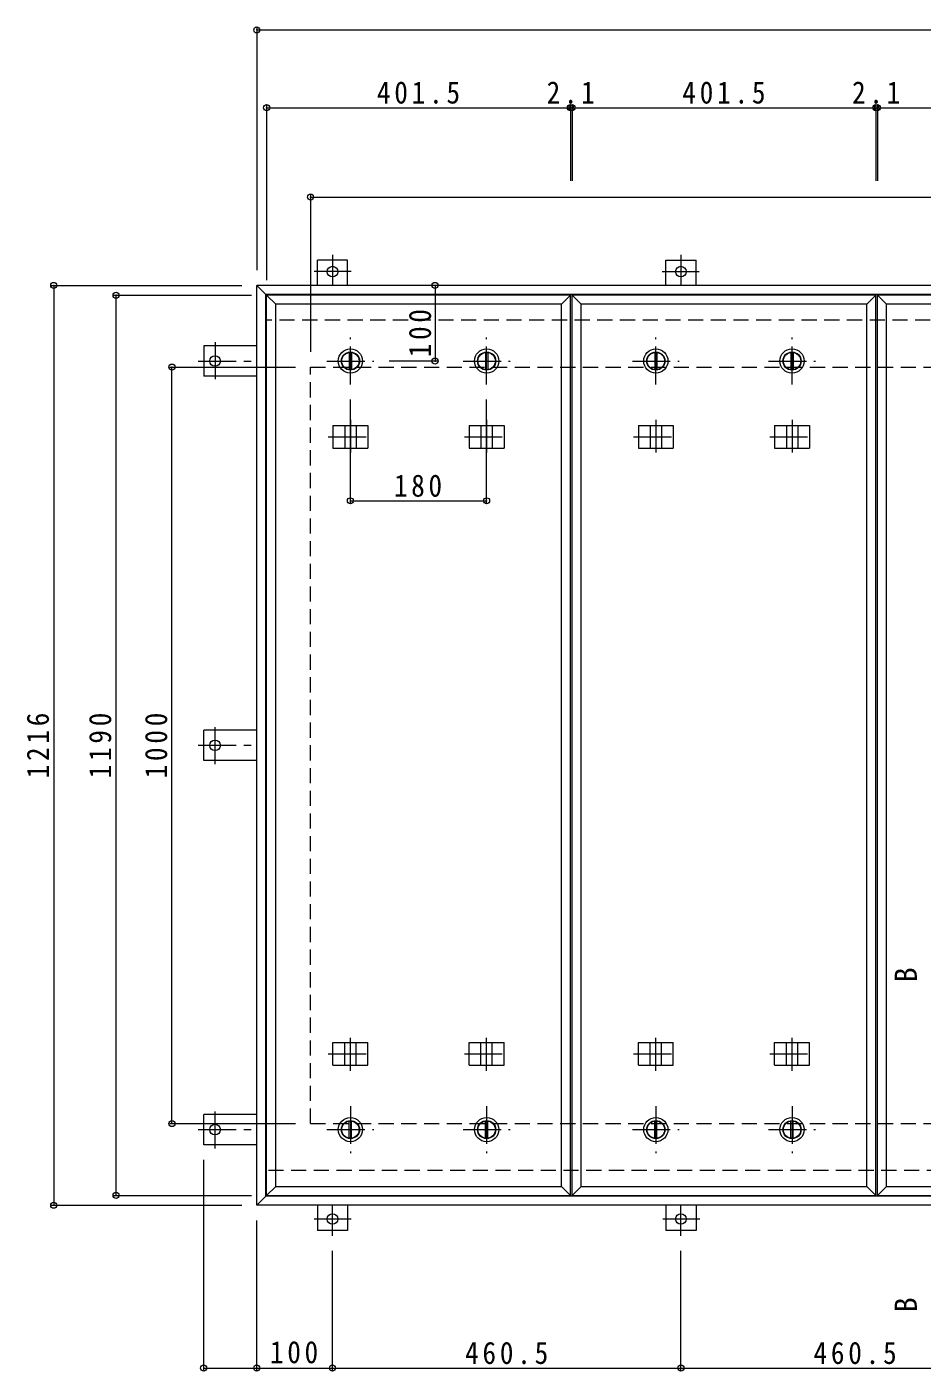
# Model space of a CAD drawing. Units: millimetres at full size, sheet at 1:10. Extents: x -2686 to 2789, y -1962 to 1831.
# Drawn here: x -2686 to -1503, y -346 to 1431 of the extents above; entities that cross this region are included whole.
import ezdxf
from ezdxf.enums import TextEntityAlignment as Align

# ---------------------------------------------------------------- set-up
doc = ezdxf.new("R2010")
doc.units = ezdxf.units.MM
doc.header["$LTSCALE"] = 10
doc.header["$PDMODE"] = 32
doc.header["$PDSIZE"] = 8
doc.linetypes.add('CHAIN1', pattern=[8, 5, -1, 1, -1])
doc.linetypes.add('DASHED2', pattern=[3, 2, -1])
for name, color, linetype, lineweight in [('0-1_躯体', 2, 'DASHED2', 9), ('0-2_仕上', 4, 'Continuous', 9), ('0-3_建具', 4, 'Continuous', 9), ('0-5_寸法', 7, 'Continuous', 9), ('0-C_084', 2, 'Continuous', 9), ('0-E_090', 3, 'Continuous', 9), ('0-F_092', 7, 'Continuous', 9)]:
    doc.layers.add(name, color=color, linetype=linetype, lineweight=lineweight)
doc.styles.add('ＭＳ ゴシック', font='')
doc.styles.get('ＭＳ ゴシック').set_extended_font_data('MS Gothic')

msp = doc.modelspace()

# ---------------------------------------------------------------- linework, layer by layer
at = {"layer": '0-1_躯体'}
for p, q in [((-352.35, 1042.92), (-2370.35, 1042.92)), ((-2311.35, 980.92), (-411.35, 980.92)), ((-2311.35, -19.08), (-2311.35, 980.92)), ((-2311.35, -19.08), (-411.35, -19.08)), ((-756.97, -81.08), (-2370.35, -81.08))]:
    msp.add_line(p, q, dxfattribs=at)
at = {"layer": '0-2_仕上'}
for p, q in [((-2369.35, -114.08), (-2369.35, 1075.92)), ((-1967.85, -114.08), (-1967.85, 1075.92)), ((-1965.72, -114.08), (-1965.72, 1075.92)), ((-1564.22, -114.08), (-1564.22, 1075.92)), ((-1562.1, -114.08), (-1562.1, 1075.92)), ((-2357.35, -102.08), (-2357.35, 1063.92)), ((-1979.85, -102.08), (-1979.85, 1063.92)), ((-1953.72, -102.08), (-1953.72, 1063.92)), ((-1576.22, -102.08), (-1576.22, 1063.92)), ((-1550.1, -102.08), (-1550.1, 1063.92))]:
    msp.add_line(p, q, dxfattribs=at)
for points in [[(-1979.85, 1063.92), (-1967.85, 1075.92), (-2369.35, 1075.92)], [(-1979.85, 1063.92), (-2357.35, 1063.92), (-2369.35, 1075.92)], [(-1576.22, 1063.92), (-1564.22, 1075.92), (-1965.72, 1075.92)], [(-1576.22, 1063.92), (-1953.72, 1063.92), (-1965.72, 1075.92)], [(-1172.6, 1063.92), (-1160.6, 1075.92), (-1562.1, 1075.92)], [(-1172.6, 1063.92), (-1550.1, 1063.92), (-1562.1, 1075.92)], [(-2357.35, -102.08), (-2369.35, -114.08), (-1967.85, -114.08)], [(-2357.35, -102.08), (-1979.85, -102.08), (-1967.85, -114.08)], [(-1953.72, -102.08), (-1965.72, -114.08), (-1564.22, -114.08)], [(-1953.72, -102.08), (-1576.22, -102.08), (-1564.22, -114.08)], [(-1550.1, -102.08), (-1562.1, -114.08), (-1160.6, -114.08)], [(-1550.1, -102.08), (-1172.6, -102.08), (-1160.6, -114.08)]]:
    msp.add_lwpolyline(points, dxfattribs=at)
at = {"layer": '0-3_建具', "color": 2}
for p, q in [((-2382.35, 1088.92), (-2370.35, 1076.92)), ((-340.35, 1088.92), (-2382.35, 1088.92)), ((-2382.35, -127.08), (-2382.35, 1088.92)), ((-352.35, 1076.92), (-2370.35, 1076.92)), ((-2370.35, -115.08), (-2370.35, 1076.92)), ((-2382.35, -127.08), (-2370.35, -115.08)), ((-352.35, -115.08), (-2370.35, -115.08)), ((-340.35, -127.08), (-2382.35, -127.08))]:
    msp.add_line(p, q, dxfattribs=at)
at = {"layer": '0-3_建具', "linetype": 'CHAIN1'}
for p, q in [((-2258.6, 911.04), (-2258.6, 867.8)), ((-2078.6, 911.04), (-2078.6, 867.8)), ((-1854.97, 911.04), (-1854.97, 867.8)), ((-1674.97, 911.04), (-1674.97, 867.8)), ((-2288.01, 888.92), (-2229.19, 888.92)), ((-2108.01, 888.92), (-2049.19, 888.92)), ((-1884.38, 888.92), (-1825.56, 888.92)), ((-1704.38, 888.92), (-1645.56, 888.92)), ((-2258.6, 50.81), (-2258.6, 94.04)), ((-2078.6, 50.81), (-2078.6, 94.04)), ((-1854.97, 50.81), (-1854.97, 94.04)), ((-1674.97, 50.81), (-1674.97, 94.04)), ((-2288.01, 72.92), (-2229.19, 72.92)), ((-2108.01, 72.92), (-2049.19, 72.92)), ((-1884.38, 72.92), (-1825.56, 72.92)), ((-1704.38, 72.92), (-1645.56, 72.92))]:
    msp.add_line(p, q, dxfattribs=at)
at = {"layer": '0-3_建具'}
for p, q in [((-2281.69, 903.92), (-2281.69, 873.92)), ((-2281.69, 903.92), (-2235.51, 903.92)), ((-2266.1, 903.92), (-2266.1, 873.92)), ((-2251.1, 903.92), (-2251.1, 873.92)), ((-2235.51, 903.92), (-2235.51, 873.92)), ((-2101.69, 903.92), (-2101.69, 873.92)), ((-2101.69, 903.92), (-2055.51, 903.92)), ((-2086.1, 903.92), (-2086.1, 873.92)), ((-2071.1, 903.92), (-2071.1, 873.92)), ((-2055.51, 903.92), (-2055.51, 873.92)), ((-1878.06, 903.92), (-1878.06, 873.92)), ((-1878.06, 903.92), (-1831.88, 903.92)), ((-1862.47, 903.92), (-1862.47, 873.92)), ((-1847.47, 903.92), (-1847.47, 873.92)), ((-1831.88, 903.92), (-1831.88, 873.92)), ((-1698.06, 903.92), (-1698.06, 873.92)), ((-1698.06, 903.92), (-1651.88, 903.92)), ((-1682.47, 903.92), (-1682.47, 873.92)), ((-1667.47, 903.92), (-1667.47, 873.92)), ((-1651.88, 903.92), (-1651.88, 873.92)), ((-2281.69, 873.92), (-2235.51, 873.92)), ((-2101.69, 873.92), (-2055.51, 873.92)), ((-1878.06, 873.92), (-1831.88, 873.92)), ((-1698.06, 873.92), (-1651.88, 873.92)), ((-2281.69, 57.92), (-2281.69, 87.92)), ((-2281.69, 87.92), (-2235.51, 87.92)), ((-2266.1, 57.92), (-2266.1, 87.92)), ((-2251.1, 57.92), (-2251.1, 87.92)), ((-2235.51, 57.92), (-2235.51, 87.92)), ((-2101.69, 57.92), (-2101.69, 87.92)), ((-2101.69, 87.92), (-2055.51, 87.92)), ((-2086.1, 57.92), (-2086.1, 87.92)), ((-2071.1, 57.92), (-2071.1, 87.92)), ((-2055.51, 57.92), (-2055.51, 87.92)), ((-1878.06, 57.92), (-1878.06, 87.92)), ((-1878.06, 87.92), (-1831.88, 87.92)), ((-1862.47, 57.92), (-1862.47, 87.92)), ((-1847.47, 57.92), (-1847.47, 87.92)), ((-1831.88, 57.92), (-1831.88, 87.92)), ((-1698.06, 57.92), (-1698.06, 87.92)), ((-1698.06, 87.92), (-1651.88, 87.92)), ((-1682.47, 57.92), (-1682.47, 87.92)), ((-1667.47, 57.92), (-1667.47, 87.92)), ((-1651.88, 57.92), (-1651.88, 87.92)), ((-2281.69, 57.92), (-2235.51, 57.92)), ((-2101.69, 57.92), (-2055.51, 57.92)), ((-1878.06, 57.92), (-1831.88, 57.92)), ((-1698.06, 57.92), (-1651.88, 57.92))]:
    msp.add_line(p, q, dxfattribs=at)
at = {"layer": '0-C_084', "linetype": 'CHAIN1'}
for p, q in [((-2258.6, 957.92), (-2258.6, 1019.92)), ((-2078.6, 957.92), (-2078.6, 1019.92)), ((-1854.97, 957.92), (-1854.97, 1019.92)), ((-1674.97, 957.92), (-1674.97, 1019.92)), ((-2289.6, 988.92), (-2227.6, 988.92)), ((-2109.6, 988.92), (-2047.6, 988.92)), ((-1885.97, 988.92), (-1823.97, 988.92)), ((-1705.97, 988.92), (-1643.97, 988.92)), ((-2258.6, 3.92), (-2258.6, -58.08)), ((-2078.6, 3.92), (-2078.6, -58.08)), ((-1854.97, 3.92), (-1854.97, -58.08)), ((-1674.97, 3.92), (-1674.97, -58.08)), ((-2289.6, -27.08), (-2227.6, -27.08)), ((-2109.6, -27.08), (-2047.6, -27.08)), ((-1885.97, -27.08), (-1823.97, -27.08)), ((-1705.97, -27.08), (-1643.97, -27.08))]:
    msp.add_line(p, q, dxfattribs=at)
at = {"layer": '0-C_084'}
for p, q in [((-2260.1, 1000.33), (-2260.1, 977.52)), ((-2257.1, 1000.33), (-2257.1, 977.52)), ((-2080.1, 1000.33), (-2080.1, 977.52)), ((-2077.1, 1000.33), (-2077.1, 977.52)), ((-1856.47, 1000.33), (-1856.47, 977.52)), ((-1853.47, 1000.33), (-1853.47, 977.52)), ((-1676.47, 1000.33), (-1676.47, 977.52)), ((-1673.47, 1000.33), (-1673.47, 977.52)), ((-2260.1, -38.48), (-2260.1, -15.67)), ((-2257.1, -38.48), (-2257.1, -15.67)), ((-2080.1, -38.48), (-2080.1, -15.67)), ((-2077.1, -38.48), (-2077.1, -15.67)), ((-1856.47, -38.48), (-1856.47, -15.67)), ((-1853.47, -38.48), (-1853.47, -15.67)), ((-1676.47, -38.48), (-1676.47, -15.67)), ((-1673.47, -38.48), (-1673.47, -15.67))]:
    msp.add_line(p, q, dxfattribs=at)
for centre, radius in [((-2258.6, 988.92), 16), ((-2258.6, 988.92), 12), ((-2258.6, 988.92), 11.5), ((-2078.6, 988.92), 16), ((-2078.6, 988.92), 12), ((-2078.6, 988.92), 11.5), ((-1854.97, 988.92), 16), ((-1854.97, 988.92), 12), ((-1854.97, 988.92), 11.5), ((-1674.97, 988.92), 16), ((-1674.97, 988.92), 12), ((-1674.97, 988.92), 11.5), ((-2258.6, -27.08), 16), ((-2258.6, -27.08), 12), ((-2258.6, -27.08), 11.5), ((-2078.6, -27.08), 16), ((-2078.6, -27.08), 12), ((-2078.6, -27.08), 11.5), ((-1854.97, -27.08), 16), ((-1854.97, -27.08), 12), ((-1854.97, -27.08), 11.5), ((-1674.97, -27.08), 16), ((-1674.97, -27.08), 12), ((-1674.97, -27.08), 11.5)]:
    msp.add_circle(centre, radius, dxfattribs=at)
at = {"layer": '0-E_090'}
for p, q in [((-2302.35, 1088.92), (-2302.35, 1122.12)), ((-2262.35, 1122.12), (-2302.35, 1122.12)), ((-2262.35, 1088.92), (-2262.35, 1122.12)), ((-1841.85, 1088.92), (-1841.85, 1122.12)), ((-1841.85, 1122.12), (-1801.85, 1122.12)), ((-1801.85, 1088.92), (-1801.85, 1122.12)), ((-2382.35, 1008.92), (-2452.55, 1008.92)), ((-2452.55, 1008.92), (-2452.55, 968.92)), ((-2382.35, 968.92), (-2452.55, 968.92)), ((-2382.35, 500.92), (-2452.55, 500.92)), ((-2452.55, 460.92), (-2452.55, 500.92)), ((-2382.35, 460.92), (-2452.55, 460.92)), ((-2382.35, -7.08), (-2452.55, -7.08)), ((-2452.55, -47.08), (-2452.55, -7.08)), ((-2382.35, -47.08), (-2452.55, -47.08)), ((-2302.35, -127.08), (-2302.35, -160.28)), ((-2262.35, -127.08), (-2262.35, -160.28)), ((-1841.85, -127.08), (-1841.85, -160.28)), ((-1801.85, -127.08), (-1801.85, -160.28)), ((-2262.35, -160.28), (-2302.35, -160.28)), ((-1801.85, -160.28), (-1841.85, -160.28))]:
    msp.add_line(p, q, dxfattribs=at)
at = {"layer": '0-E_090', "linetype": 'CHAIN1'}
for p, q in [((-2282.35, 1129.28), (-2282.35, 1089.12)), ((-1821.85, 1129.28), (-1821.85, 1089.12)), ((-2257.51, 1107.12), (-2306.39, 1107.12)), ((-1846.69, 1107.12), (-1797.8, 1107.12)), ((-2437.55, 1013.76), (-2437.55, 964.88)), ((-2459.71, 988.92), (-2382.35, 988.92)), ((-2437.55, 456.08), (-2437.55, 504.97)), ((-2459.71, 480.92), (-2382.35, 480.92)), ((-2437.55, -51.92), (-2437.55, -3.03)), ((-2459.71, -27.08), (-2382.35, -27.08)), ((-2282.35, -167.43), (-2282.35, -127.28)), ((-1821.85, -167.43), (-1821.85, -127.28)), ((-2257.51, -145.28), (-2306.39, -145.28)), ((-1797.01, -145.28), (-1845.89, -145.28))]:
    msp.add_line(p, q, dxfattribs=at)
at = {"layer": '0-E_090'}
for centre in [(-2282.35, 1107.12), (-1821.85, 1107.12), (-2437.55, 988.92), (-2437.55, 480.92), (-2437.55, -27.08), (-2282.35, -145.28), (-1821.85, -145.28)]:
    msp.add_circle(centre, 7, dxfattribs=at)
at = {"layer": '0-F_092'}
for p, q in [((-2382.35, 1429.64), (-2382.35, 1108.92)), ((-2382.35, 1426.64), (-340.35, 1426.64)), ((-2369.35, 1326.84), (-2369.35, 1095.92)), ((-2369.35, 1323.84), (-1967.85, 1323.84)), ((-1967.85, 1326.84), (-1967.85, 1227.25)), ((-1967.85, 1323.84), (-1965.72, 1323.84)), ((-1965.72, 1326.84), (-1965.72, 1227.25)), ((-1965.72, 1323.84), (-1564.22, 1323.84)), ((-1564.22, 1326.84), (-1564.22, 1227.25)), ((-1564.22, 1323.84), (-1562.1, 1323.84)), ((-1562.1, 1326.84), (-1562.1, 1227.25)), ((-1562.1, 1323.84), (-1160.6, 1323.84)), ((-2311.35, 1208.64), (-2311.35, 1000.92)), ((-2311.35, 1205.64), (-411.35, 1205.64)), ((-2653.72, 1088.92), (-2402.35, 1088.92)), ((-2650.72, 1088.92), (-2650.72, -127.08)), ((-2146.71, 1088.92), (-2146.71, 988.92)), ((-2571.4, 1075.92), (-2389.35, 1075.92)), ((-2568.4, -114.08), (-2568.4, 1075.92)), ((-2497.47, 980.92), (-2331.35, 980.92)), ((-2494.47, -19.08), (-2494.47, 980.92)), ((-2143.71, 988.92), (-2207.6, 988.92)), ((-2258.6, 801.17), (-2258.6, 937.92)), ((-2078.6, 801.17), (-2078.6, 937.92)), ((-2258.6, 804.17), (-2078.6, 804.17)), ((-2497.47, -19.08), (-2331.35, -19.08)), ((-2452.55, -345.32), (-2452.55, -67.08)), ((-2571.4, -114.08), (-2389.35, -114.08)), ((-2653.72, -127.08), (-2402.35, -127.08)), ((-2382.35, -345.32), (-2382.35, -147.08)), ((-2282.35, -345.32), (-2282.35, -187.43)), ((-1821.85, -345.32), (-1821.85, -187.43)), ((-2452.55, -342.32), (-2382.35, -342.32)), ((-2382.35, -342.32), (-2282.35, -342.32)), ((-2282.35, -342.32), (-1821.85, -342.32)), ((-1821.85, -342.32), (-1361.35, -342.32))]:
    msp.add_line(p, q, dxfattribs=at)
for p in [(-2382.35, 1426.64), (-2369.35, 1323.84), (-1967.85, 1323.84), (-1965.72, 1323.84), (-1564.22, 1323.84), (-1562.1, 1323.84), (-2311.35, 1205.64), (-2650.72, 1088.92), (-2146.71, 1088.92), (-2568.4, 1075.92), (-2494.47, 980.92), (-2146.71, 988.92), (-2258.6, 804.17), (-2078.6, 804.17), (-2494.47, -19.08), (-2650.72, -127.08), (-2568.4, -114.08), (-2452.55, -342.32), (-2382.35, -342.32), (-2282.35, -342.32), (-1821.85, -342.32)]:
    msp.add_point(p, dxfattribs=at)

# ---------------------------------------------------------------- texts
at = {"layer": '0-5_寸法', "color": 2, "style": 'ＭＳ ゴシック'}
for p in [(-1501.21, 167.46), (-1501.21, -268.73)]:
    msp.add_text('B', height=29.33, rotation=90, dxfattribs=at).set_placement(p, align=Align.BOTTOM_LEFT)
at = {"layer": '0-F_092', "color": 2, "char_height": 29.33, "attachment_point": 7, "style": 'ＭＳ ゴシック'}
for s, insert in [('\\T1.28;\\W0.9;401.5', (-2223.6, 1328.84)), ('\\T1.27;\\W0.9;2.1', (-1999.29, 1328.84)), ('\\T1.28;\\W0.9;401.5', (-1819.97, 1328.84)), ('\\T1.27;\\W0.9;2.1', (-1595.66, 1328.84)), ('\\T1.27;\\W0.9;180', (-2201.1, 809.17)), ('\\T1.27;\\W0.9;100', (-2364.85, -336.32)), ('\\T1.28;\\W0.9;460.5', (-2107.1, -337.32)), ('\\T1.28;\\W0.9;460.5', (-1646.6, -337.32))]:
    msp.add_mtext(s, dxfattribs=dict(at, insert=insert))
at = {"layer": '0-F_092', "color": 2, "char_height": 29.33, "attachment_point": 7, "rotation": 90, "style": 'ＭＳ ゴシック'}
for s, insert in [('\\T1.27;\\W0.9;100', (-2151.71, 994)), ('\\T1.28;\\W0.9;1216', (-2656.72, 437.17)), ('\\T1.28;\\W0.9;1190', (-2574.4, 437.17)), ('\\T1.28;\\W0.9;1000', (-2500.47, 437.17))]:
    msp.add_mtext(s, dxfattribs=dict(at, insert=insert))

doc.saveas('drawing.dxf')
